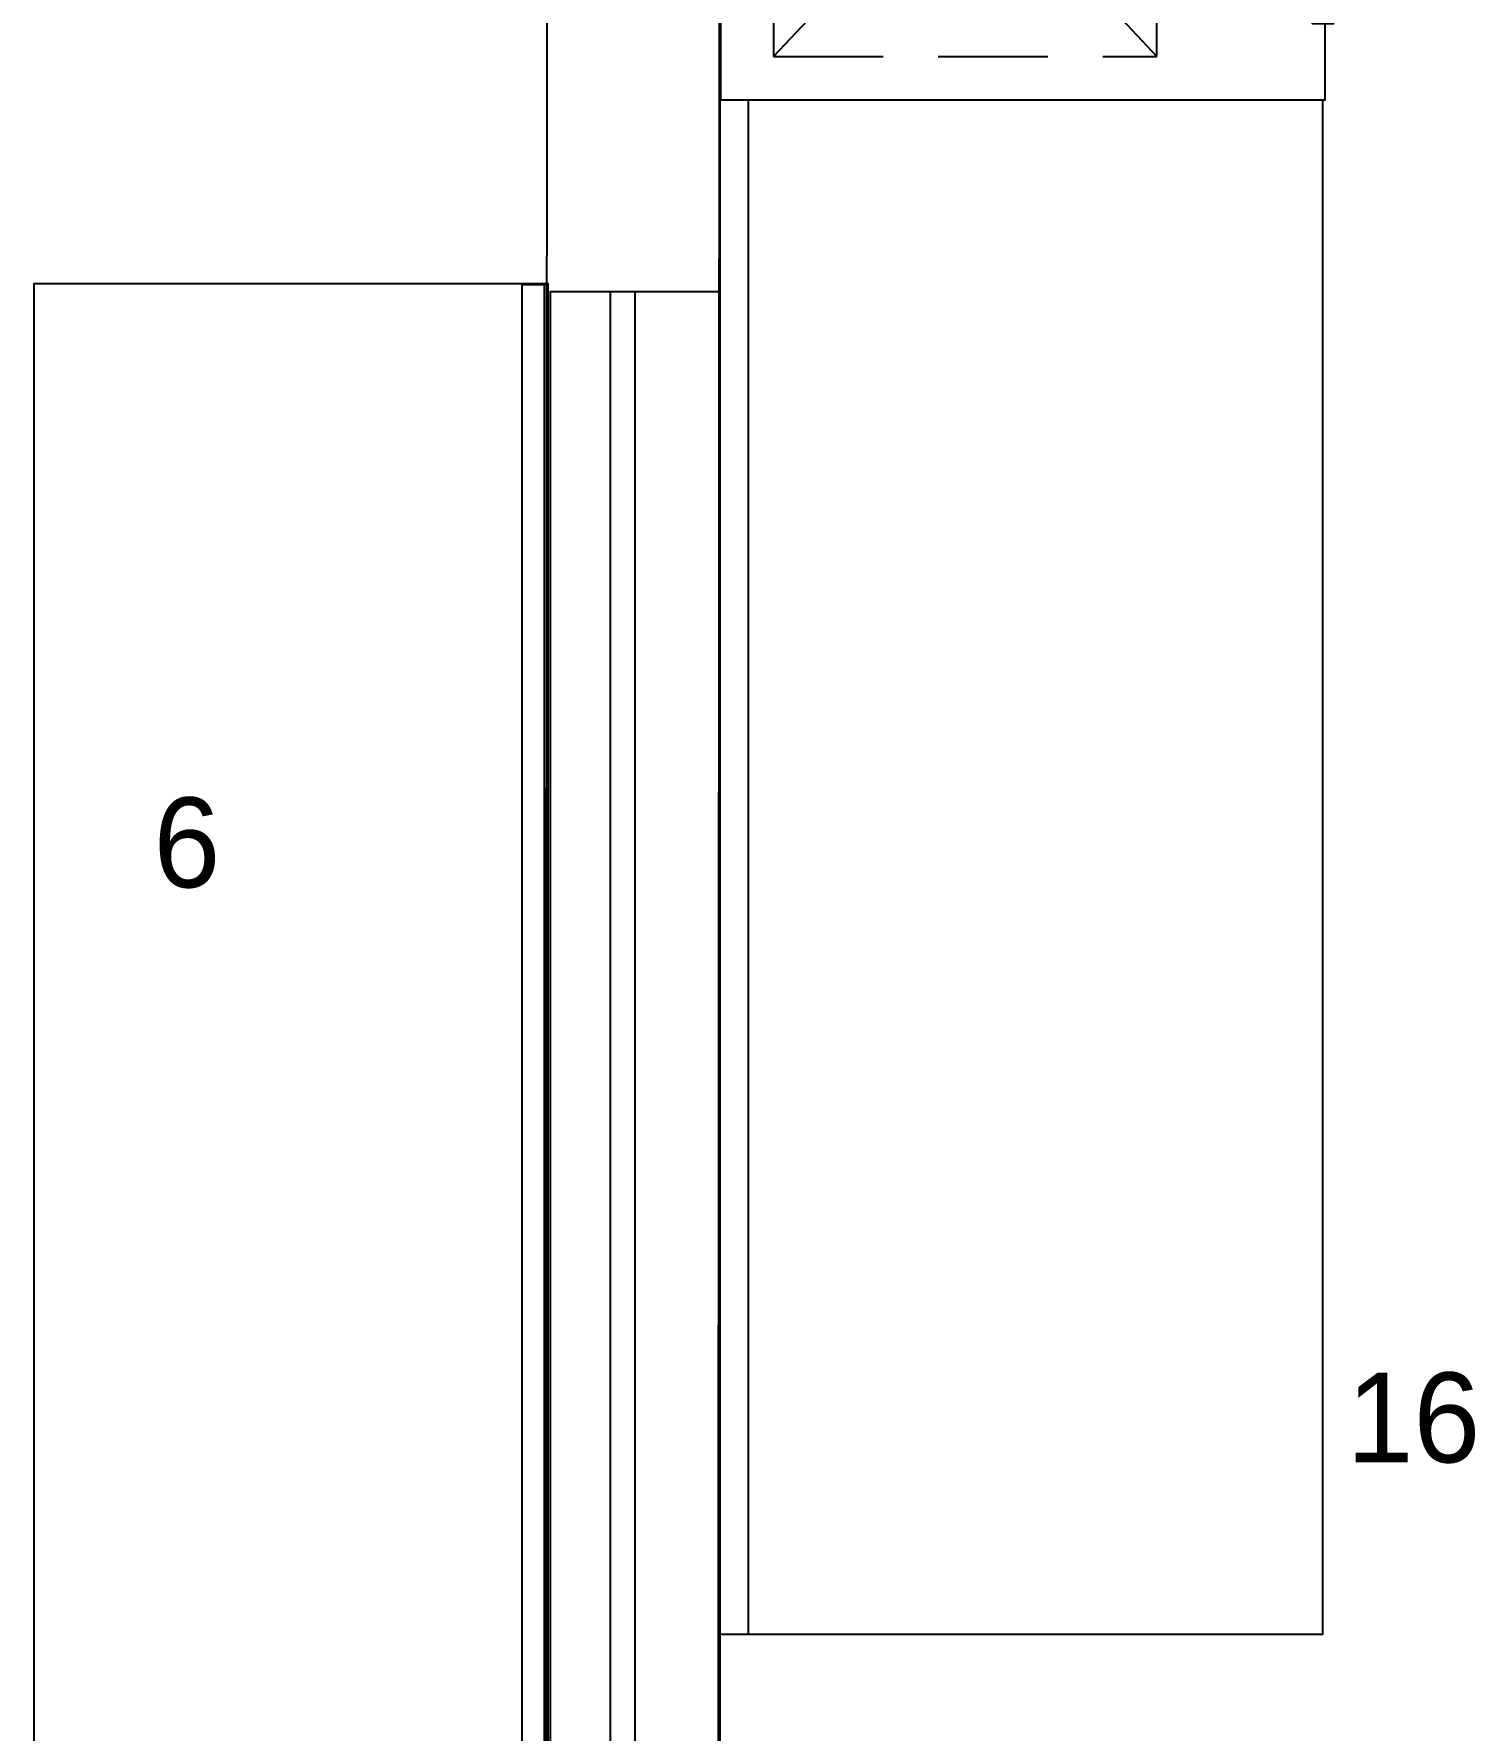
# Model space of a CAD drawing. Header units: millimetres. Extents: x 13502 to 23536, y 11874 to 14203.
# Drawn here: x 14939.8 to 15106.6, y 12965.7 to 13162 of the extents above; entities that cross this region are included whole.
import ezdxf

# ---------------------------------------------------------------- set-up
doc = ezdxf.new("R2010")
doc.units = ezdxf.units.MM
doc.linetypes.add('DASHED', pattern=[19.05, 12.7, -6.35])
doc.layers.add('CIHAZ', color=2, linetype='Continuous')
doc.layers.add('S2000-002 Çizgi', color=7, linetype='Continuous')
doc.styles.add('TAKSİM', font='GOTHIC.TTF', dxfattribs={"height": 20})

# ---------------------------------------------------------------- blocks, each defined once
blk = doc.blocks.new('A$C5B5611F4')
at = {"layer": 'CIHAZ', "color": 1}
for p, q in [((14.73, 68.47), (14.73, 47.92)), ((24.09, 58.19), (3.98, 58.19))]:
    blk.add_line(p, q, dxfattribs=at)
at = {"layer": 'CIHAZ', "color": 5, "linetype": 'DASHED'}
for p, q in [((19.82, 66.66), (67.01, 22.28)), ((67.01, 66.66), (19.82, 22.28))]:
    blk.add_line(p, q, dxfattribs=at)
at = {"layer": 'CIHAZ', "color": 5}
for points in [[(63.2, 1.82), (10.36, 1.82), (10.36, 4.32), (63.2, 4.32)], [(61.2, 1.82), (48.6, 1.82), (45.6, 0), (59.6, 0)]]:
    blk.add_lwpolyline(points, close=True, dxfattribs=at)
at = {"layer": 'CIHAZ', "color": 1}
blk.add_circle((14.73, 58.19), 7.76, dxfattribs=at)
at = {"layer": 'S2000-002 Çizgi', "linetype": 'DASHED'}
for p, q in [((19.82, 66.66), (67.01, 66.66)), ((67.01, 66.66), (67.01, 22.28)), ((19.82, 22.28), (19.82, 48.05)), ((67.01, 22.28), (19.82, 22.28))]:
    blk.add_line(p, q, dxfattribs=at)
at = {"layer": 'S2000-002 Çizgi'}
blk.add_lwpolyline([(10.36, 2.81), (0, 2.81), (0, 72.81), (72, 72.81), (72, 2.81), (63.2, 2.81)], dxfattribs=at)
at = {"layer": 'S2000-002 Çizgi', "linetype": 'DASHED'}
for centre, radius, start, end in [((11.6, 71.22), 9.4, 291.2079, 330.9566), ((11, 43.02), 10.16, 29.6907, 66.7752)]:
    blk.add_arc(centre, radius, start, end, dxfattribs=at)

msp = doc.modelspace()

# ---------------------------------------------------------------- linework, layer by layer
msp.add_lwpolyline([(14998.89, 12612.75), (14999.36, 13352), (15019.27, 13352), (15018.81, 12611.59)])
for points in [[(15019.27, 13154.43), (15088.98, 13154.43), (15088.98, 12976.79), (15019.27, 12976.79)], [(15019.27, 13154.43), (15022.51, 13154.43), (15022.51, 12976.79), (15019.27, 12976.79)], [(14939.84, 12959.65), (14999.36, 12959.65), (14999.36, 13133.1), (14939.84, 13133.1)], [(14996.35, 13133.05), (14998.89, 13133.05), (14998.89, 12959.65), (14996.35, 12959.65)], [(15019.27, 13132.18), (14999.59, 13132.18), (14999.59, 12722.28), (15019.27, 12722.28)], [(15006.54, 12722.28), (15009.43, 12722.28), (15009.43, 13132.18), (15006.54, 13132.18)]]:
    msp.add_lwpolyline(points, close=True)

# ---------------------------------------------------------------- block references
at = {"layer": 'S2000-002 Çizgi', "xscale": -1, "rotation": 90}
msp.add_blockref('A$C5B5611F4', (15092.09, 13226.43), dxfattribs=at)

# ---------------------------------------------------------------- texts
at = {"style": 'TAKSİM'}
for s, p in [('6', (14953.68, 13063.27)), ('16', (15091.76, 12996.72))]:
    msp.add_text(s, height=10.4, dxfattribs=at).set_placement(p)

doc.saveas('drawing.dxf')
